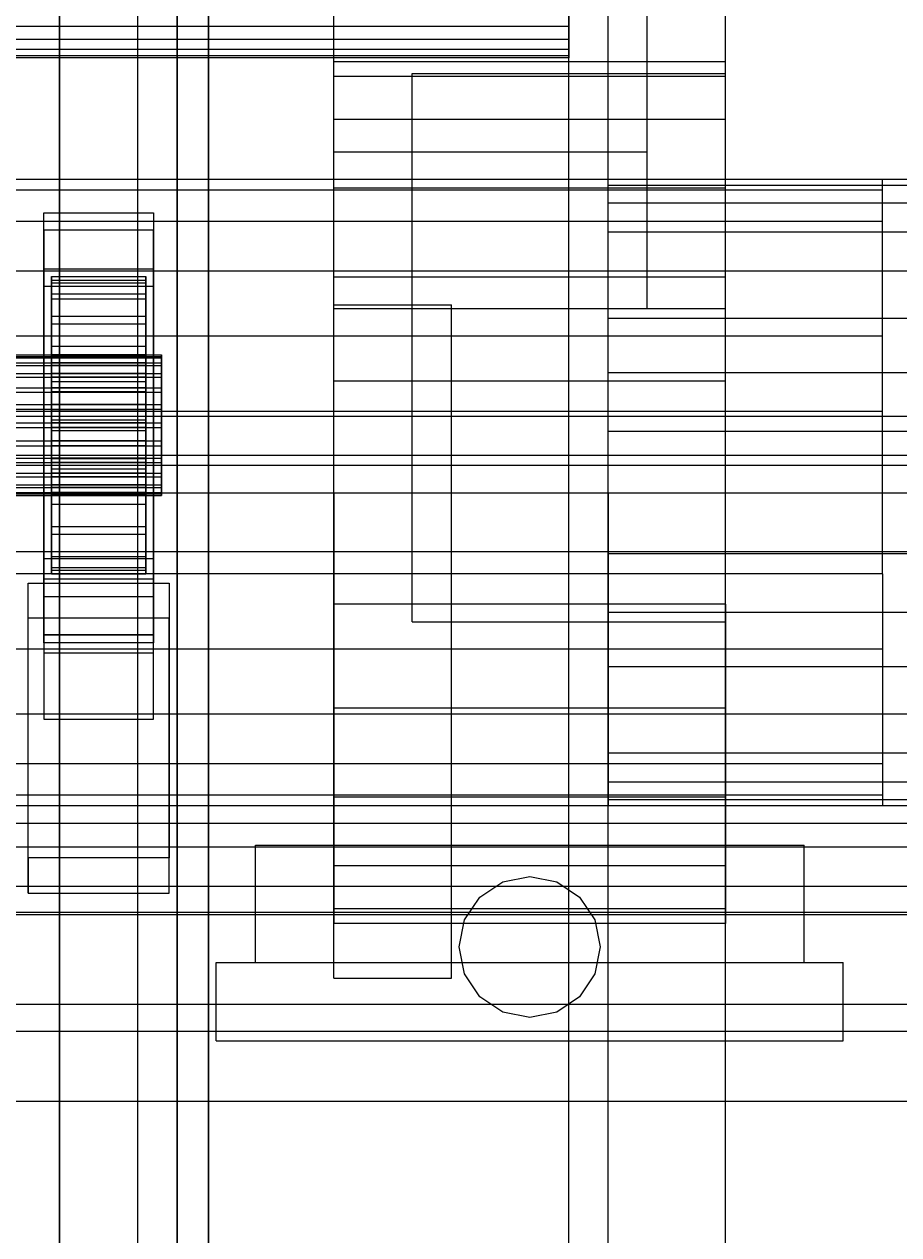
# Model space of a CAD drawing. Header units: millimetres. Extents: x -1970 to 59977, y -65068 to 6837.
# Drawn here: x 1250.5 to 1362.1, y -34448.2 to -34293.7 of the extents above; entities that cross this region are included whole.
import ezdxf

# ---------------------------------------------------------------- set-up
doc = ezdxf.new("R2010")
doc.units = ezdxf.units.MM
for name, color, linetype, lineweight in [('COTAS_O', 1, 'Continuous', 0), ('frontal_C03', 7, 'Continuous', 0), ('frontal_secador', 7, 'Continuous', 0), ('frontal_tolva', 7, 'Continuous', 0)]:
    doc.layers.add(name, color=color, linetype=linetype, lineweight=lineweight)
doc.dimstyles.new('R19_100', dxfattribs={"dimtxt": 250, "dimasz": 150, "dimexe": 150, "dimexo": 80, "dimgap": 100, "dimtad": 1, "dimtih": 1, "dimtoh": 1, "dimdsep": 46, "dimcen": 0.09, "dimadec": 0, "dimazin": 0, "dimtfac": 1, "dimtdec": 4, "dimtofl": 0, "dimtmove": 0, "dimatfit": 3, "dimfxl": 1, "dimtolj": 1, "dimtzin": 0, "dimarcsym": 0})

# ---------------------------------------------------------------- blocks, each defined once
blk = doc.blocks.new('*D39')
at = {"layer": 'COTAS_O', "color": 0, "lineweight": -2, "transparency": 16777216}
for p, q in [((-1725, -34320), (-1725, -33550)), ((1725, -34320), (1725, -33550)), ((-1575, -33700), (1575, -33700))]:
    blk.add_line(p, q, dxfattribs=at)
at = {"layer": 'COTAS_O', "color": 0, "transparency": 16777216}
for points in [[(-1575, -33675), (-1575, -33725), (-1725, -33700)], [(1575, -33675), (1575, -33725), (1725, -33700)]]:
    blk.add_solid(points, dxfattribs=at)
at = {"layer": 'Defpoints', "color": 0, "transparency": 16777216}
for p in [(1725, -33700), (-1725, -34400), (1725, -34400)]:
    blk.add_point(p, dxfattribs=at)

msp = doc.modelspace()

# ---------------------------------------------------------------- linework, layer by layer
at = {"layer": 'frontal_C03'}
for p, q in [((1270, -32314.944), (1270, -34875.113)), ((1274, -34875.113), (1274, -32314.944)), ((1270, -32318.841), (1270, -34879.011)), ((1270, -35001.792), (1270, -32441.623)), ((1274, -32441.623), (1274, -35001.792)), ((1253, -34319.998), (1253, -34317.752)), ((1253, -34317.752), (1267, -34317.752)), ((1253, -34364.526), (1253, -34317.752)), ((1267, -34317.752), (1267, -34319.998)), ((1267, -34317.752), (1267, -34364.526)), ((1267, -34319.998), (1253, -34319.998)), ((1253, -34319.998), (1253, -34366.772)), ((1267, -34366.772), (1267, -34319.998)), ((1253, -34327.185), (1253, -34324.939)), ((1253, -34324.939), (1267, -34324.939)), ((1253, -34371.713), (1253, -34324.939)), ((1254, -34335.887), (1254, -34325.893)), ((1254, -34325.893), (1254, -34326.713)), ((1254, -34325.893), (1266, -34325.893)), ((1254, -34326.366), (1254, -34325.893)), ((1254, -34336.111), (1254, -34326.366)), ((1254, -34326.366), (1266, -34326.366)), ((1254, -34328.102), (1254, -34326.366)), ((1266, -34326.713), (1266, -34325.893)), ((1266, -34325.893), (1266, -34335.887)), ((1266, -34325.893), (1266, -34326.366)), ((1266, -34326.366), (1266, -34336.111)), ((1266, -34326.366), (1266, -34328.102)), ((1267, -34324.939), (1267, -34327.185)), ((1267, -34324.939), (1267, -34371.713)), ((1267, -34327.185), (1253, -34327.185)), ((1253, -34327.185), (1253, -34373.959)), ((1254, -34336.275), (1254, -34326.713)), ((1254, -34326.713), (1254, -34328.772)), ((1254, -34326.713), (1266, -34326.713)), ((1266, -34328.772), (1266, -34326.713)), ((1266, -34326.713), (1266, -34336.275)), ((1267, -34373.959), (1267, -34327.185)), ((1254, -34336.933), (1254, -34328.102)), ((1254, -34328.102), (1266, -34328.102)), ((1254, -34330.98), (1254, -34328.102)), ((1254, -34337.25), (1254, -34328.772)), ((1254, -34328.772), (1254, -34331.928)), ((1254, -34328.772), (1266, -34328.772)), ((1266, -34328.102), (1266, -34336.933)), ((1266, -34328.102), (1266, -34330.98)), ((1266, -34331.928), (1266, -34328.772)), ((1266, -34328.772), (1266, -34337.25)), ((1254, -34338.296), (1254, -34330.98)), ((1254, -34330.98), (1266, -34330.98)), ((1254, -34334.806), (1254, -34330.98)), ((1266, -34330.98), (1266, -34338.296)), ((1266, -34330.98), (1266, -34334.806)), ((1254, -34338.746), (1254, -34331.928)), ((1254, -34331.928), (1254, -34335.968)), ((1254, -34331.928), (1266, -34331.928)), ((1266, -34335.968), (1266, -34331.928)), ((1266, -34331.928), (1266, -34338.746)), ((1254, -34340.109), (1254, -34334.806)), ((1254, -34334.806), (1266, -34334.806)), ((1254, -34339.319), (1254, -34334.806)), ((1266, -34334.806), (1266, -34340.109)), ((1266, -34334.806), (1266, -34339.319)), ((-1268, -34335.887), (1268, -34335.887)), ((-1268, -34336.111), (1268, -34336.111)), ((-1268, -34336.275), (1268, -34336.275)), ((-1268, -34336.933), (1268, -34336.933)), ((1254, -34336.275), (1254, -34335.887)), ((1266, -34335.887), (1254, -34335.887)), ((1254, -34335.887), (1254, -34336.111)), ((1254, -34340.659), (1254, -34335.968)), ((1254, -34335.968), (1254, -34340.614)), ((1254, -34335.968), (1266, -34335.968)), ((1266, -34336.111), (1254, -34336.111)), ((1254, -34336.111), (1254, -34336.933)), ((1254, -34337.25), (1254, -34336.275)), ((1266, -34336.275), (1254, -34336.275)), ((1266, -34336.933), (1254, -34336.933)), ((1254, -34336.933), (1254, -34338.296)), ((1266, -34335.887), (1266, -34336.275)), ((1266, -34336.111), (1266, -34335.887)), ((1266, -34340.614), (1266, -34335.968)), ((1266, -34335.968), (1266, -34340.659)), ((1266, -34336.933), (1266, -34336.111)), ((1266, -34336.275), (1266, -34337.25)), ((1266, -34338.296), (1266, -34336.933)), ((1268, -34336.275), (1268, -34335.887)), ((1268, -34335.887), (1268, -34336.111)), ((1268, -34336.111), (1268, -34336.933)), ((1268, -34337.25), (1268, -34336.275)), ((1268, -34336.933), (1268, -34338.296)), ((-1268, -34337.25), (1268, -34337.25)), ((-1268, -34338.296), (1268, -34338.296)), ((-1268, -34338.746), (1268, -34338.746)), ((1254, -34338.746), (1254, -34337.25)), ((1266, -34337.25), (1254, -34337.25)), ((1266, -34338.296), (1254, -34338.296)), ((1254, -34338.296), (1254, -34340.109)), ((1254, -34340.659), (1254, -34338.746)), ((1266, -34338.746), (1254, -34338.746)), ((1266, -34337.25), (1266, -34338.746)), ((1266, -34340.109), (1266, -34338.296)), ((1266, -34338.746), (1266, -34340.659)), ((1268, -34338.746), (1268, -34337.25)), ((1268, -34338.296), (1268, -34340.109)), ((1268, -34340.659), (1268, -34338.746)), ((-1268, -34340.109), (1268, -34340.109)), ((1254, -34342.246), (1254, -34339.319)), ((1254, -34339.319), (1266, -34339.319)), ((1254, -34344.211), (1254, -34339.319)), ((1266, -34340.109), (1254, -34340.109)), ((1254, -34340.109), (1254, -34342.246)), ((1266, -34339.319), (1266, -34342.246)), ((1266, -34339.319), (1266, -34344.211)), ((1266, -34342.246), (1266, -34340.109)), ((1268, -34340.109), (1268, -34342.246)), ((-1268, -34340.659), (1268, -34340.659)), ((1254, -34340.614), (1254, -34342.86)), ((1266, -34340.614), (1254, -34340.614)), ((1254, -34340.614), (1254, -34345.551)), ((1254, -34342.86), (1254, -34340.659)), ((1266, -34340.659), (1254, -34340.659)), ((1266, -34342.86), (1266, -34340.614)), ((1266, -34345.551), (1266, -34340.614)), ((1266, -34340.659), (1266, -34342.86)), ((1268, -34342.86), (1268, -34340.659)), ((-1268, -34342.246), (1268, -34342.246)), ((1268, -34342.86), (-1268, -34342.86)), ((1266, -34342.246), (1254, -34342.246)), ((1254, -34342.246), (1254, -34344.563)), ((1254, -34342.86), (1266, -34342.86)), ((1254, -34345.199), (1254, -34342.86)), ((1266, -34344.563), (1266, -34342.246)), ((1266, -34342.86), (1266, -34345.199)), ((1268, -34342.246), (1268, -34344.563)), ((1268, -34345.199), (1268, -34342.86)), ((1530, -34343.773), (-1530, -34343.773)), ((-1268, -34344.563), (1268, -34344.563)), ((1254, -34344.563), (1254, -34344.211)), ((1254, -34344.211), (1266, -34344.211)), ((1254, -34349.148), (1254, -34344.211)), ((1266, -34344.563), (1254, -34344.563)), ((1254, -34344.563), (1254, -34346.902)), ((1266, -34344.211), (1266, -34344.563)), ((1266, -34344.211), (1266, -34349.148)), ((1266, -34346.902), (1266, -34344.563)), ((1268, -34344.563), (1268, -34346.902)), ((-1268, -34345.199), (1268, -34345.199)), ((1254, -34347.516), (1254, -34345.199)), ((1254, -34345.199), (1254, -34345.551)), ((1266, -34345.199), (1254, -34345.199)), ((1254, -34345.551), (1254, -34350.443)), ((1254, -34345.551), (1266, -34345.551)), ((1266, -34345.551), (1266, -34345.199)), ((1266, -34345.199), (1266, -34347.516)), ((1266, -34350.443), (1266, -34345.551)), ((1268, -34347.516), (1268, -34345.199)), ((-1268, -34346.902), (1268, -34346.902)), ((-1268, -34347.516), (1268, -34347.516)), ((1254, -34346.902), (1254, -34349.148)), ((1266, -34346.902), (1254, -34346.902)), ((1254, -34346.902), (1254, -34349.103)), ((1254, -34349.653), (1254, -34347.516)), ((1254, -34347.516), (1254, -34350.443)), ((1266, -34347.516), (1254, -34347.516)), ((1266, -34349.148), (1266, -34346.902)), ((1266, -34349.103), (1266, -34346.902)), ((1266, -34350.443), (1266, -34347.516)), ((1266, -34347.516), (1266, -34349.653)), ((1268, -34346.902), (1268, -34349.103)), ((1268, -34349.653), (1268, -34347.516)), ((1530, -34348.773), (-1530, -34348.773)), ((-1268, -34349.103), (1268, -34349.103)), ((1254, -34349.103), (1254, -34353.795)), ((1266, -34349.103), (1254, -34349.103)), ((1254, -34349.103), (1254, -34351.016)), ((1254, -34349.148), (1266, -34349.148)), ((1254, -34353.795), (1254, -34349.148)), ((1266, -34353.795), (1266, -34349.103)), ((1266, -34351.016), (1266, -34349.103)), ((1266, -34349.148), (1266, -34353.795)), ((1268, -34349.103), (1268, -34351.016)), ((-1268, -34349.653), (1268, -34349.653)), ((-1268, -34351.016), (1268, -34351.016)), ((1254, -34351.466), (1254, -34349.653)), ((1254, -34349.653), (1254, -34354.956)), ((1266, -34349.653), (1254, -34349.653)), ((1254, -34350.443), (1254, -34354.956)), ((1254, -34350.443), (1266, -34350.443)), ((1254, -34351.016), (1254, -34357.834)), ((1266, -34351.016), (1254, -34351.016)), ((1254, -34351.016), (1254, -34352.512)), ((1266, -34354.956), (1266, -34349.653)), ((1266, -34349.653), (1266, -34351.466)), ((1266, -34354.956), (1266, -34350.443)), ((1266, -34357.834), (1266, -34351.016)), ((1266, -34352.512), (1266, -34351.016)), ((1268, -34351.466), (1268, -34349.653)), ((1268, -34351.016), (1268, -34352.512)), ((-1268, -34351.466), (1268, -34351.466)), ((-1268, -34352.512), (1268, -34352.512)), ((1254, -34352.829), (1254, -34351.466)), ((1254, -34351.466), (1254, -34358.782)), ((1266, -34351.466), (1254, -34351.466)), ((1254, -34352.512), (1254, -34360.99)), ((1266, -34352.512), (1254, -34352.512)), ((1254, -34352.512), (1254, -34353.487)), ((1266, -34358.782), (1266, -34351.466)), ((1266, -34351.466), (1266, -34352.829)), ((1266, -34360.99), (1266, -34352.512)), ((1266, -34353.487), (1266, -34352.512)), ((1268, -34352.829), (1268, -34351.466)), ((1268, -34352.512), (1268, -34353.487)), ((-1268, -34352.829), (1268, -34352.829)), ((-1268, -34353.487), (1268, -34353.487)), ((-1268, -34353.651), (1268, -34353.651)), ((-1268, -34353.875), (1268, -34353.875)), ((1254, -34353.651), (1254, -34352.829)), ((1254, -34352.829), (1254, -34361.66)), ((1266, -34352.829), (1254, -34352.829)), ((1254, -34353.487), (1254, -34363.049)), ((1266, -34353.487), (1254, -34353.487)), ((1254, -34353.487), (1254, -34353.875)), ((1254, -34353.875), (1254, -34353.651)), ((1254, -34353.651), (1254, -34363.396)), ((1266, -34353.651), (1254, -34353.651)), ((1254, -34353.795), (1266, -34353.795)), ((1254, -34357.834), (1254, -34353.795)), ((1254, -34353.875), (1254, -34363.869)), ((1266, -34353.875), (1254, -34353.875)), ((1266, -34361.66), (1266, -34352.829)), ((1266, -34352.829), (1266, -34353.651)), ((1266, -34363.049), (1266, -34353.487)), ((1266, -34353.875), (1266, -34353.487)), ((1266, -34363.396), (1266, -34353.651)), ((1266, -34353.651), (1266, -34353.875)), ((1266, -34353.795), (1266, -34357.834)), ((1266, -34363.869), (1266, -34353.875)), ((1268, -34353.651), (1268, -34352.829)), ((1268, -34353.487), (1268, -34353.875)), ((1268, -34353.875), (1268, -34353.651)), ((1254, -34354.956), (1254, -34358.782)), ((1254, -34354.956), (1266, -34354.956)), ((1266, -34358.782), (1266, -34354.956)), ((1254, -34357.834), (1266, -34357.834)), ((1254, -34360.99), (1254, -34357.834)), ((1254, -34358.782), (1254, -34361.66)), ((1254, -34358.782), (1266, -34358.782)), ((1266, -34357.834), (1266, -34360.99)), ((1266, -34361.66), (1266, -34358.782)), ((1253, -34372.683), (1253, -34361.904)), ((1253, -34361.904), (1267, -34361.904)), ((1253, -34371.648), (1253, -34361.904)), ((1254, -34360.99), (1266, -34360.99)), ((1254, -34363.049), (1254, -34360.99)), ((1254, -34361.66), (1254, -34363.396)), ((1254, -34361.66), (1266, -34361.66)), ((1266, -34360.99), (1266, -34363.049)), ((1266, -34363.396), (1266, -34361.66)), ((1267, -34361.904), (1267, -34372.683)), ((1267, -34361.904), (1267, -34371.648)), ((1254, -34363.049), (1266, -34363.049)), ((1254, -34363.869), (1254, -34363.049)), ((1254, -34363.396), (1254, -34363.869)), ((1254, -34363.396), (1266, -34363.396)), ((1266, -34363.049), (1266, -34363.869)), ((1266, -34363.869), (1266, -34363.396)), ((1267, -34364.526), (1253, -34364.526)), ((1253, -34364.526), (1253, -34366.772)), ((1254, -34363.869), (1266, -34363.869)), ((1267, -34366.772), (1267, -34364.526)), ((1251, -34369.539), (1251, -34365.048)), ((1251, -34365.048), (1269, -34365.048)), ((1251, -34400.128), (1251, -34365.048)), ((1269, -34365.048), (1269, -34369.539)), ((1269, -34365.048), (1269, -34400.128)), ((1253, -34366.772), (1267, -34366.772)), ((1269, -34369.539), (1251, -34369.539)), ((1251, -34404.62), (1251, -34369.539)), ((1269, -34404.62), (1269, -34369.539)), ((1267, -34371.648), (1253, -34371.648)), ((1253, -34371.648), (1253, -34382.428)), ((1267, -34371.713), (1253, -34371.713)), ((1253, -34371.713), (1253, -34373.959)), ((1267, -34372.683), (1253, -34372.683)), ((1253, -34372.683), (1253, -34382.428)), ((1267, -34382.428), (1267, -34371.648)), ((1267, -34373.959), (1267, -34371.713)), ((1267, -34382.428), (1267, -34372.683)), ((1253, -34373.959), (1267, -34373.959)), ((1253, -34382.428), (1267, -34382.428)), ((-1500, -34395.695), (1500, -34395.695)), ((1530, -34398.773), (-1530, -34398.773)), ((1269, -34400.128), (1251, -34400.128)), ((1251, -34400.128), (1251, -34404.62)), ((1269, -34404.62), (1269, -34400.128)), ((1530, -34403.773), (-1530, -34403.773)), ((1251, -34404.62), (1269, -34404.62)), ((1500, -34407.104), (-1500, -34407.104)), ((1500, -34407.389), (-1500, -34407.389)), ((-1500, -34418.797), (1500, -34418.797)), ((-1500, -34422.245), (1500, -34422.245)), ((1500, -34431.228), (-1500, -34431.228))]:
    msp.add_line(p, q, dxfattribs=at)
at = {"layer": 'frontal_secador'}
for p, q in [((1340, -36000), (1340, -33000)), ((1265, -35980), (1265, -33075)), ((1270, -35980), (1270, -33075)), ((1320, -35980), (1320, -33075)), ((1325, -36000), (1325, -33075)), ((1325, -34600), (1325, -33075)), ((1325, -35980), (1325, -33075)), ((1255, -34217), (1255, -34457)), ((1290, -34310), (1290, -34282)), ((1330, -34310), (1330, -34282)), ((1255, -34526), (1255, -34286)), ((1320, -34292.071), (1320, -34294)), ((1320, -34294), (-1320, -34294)), ((1320, -34294), (1320, -34295.657)), ((1320, -34295.657), (-1320, -34295.657)), ((1320, -34296.928), (-1320, -34296.928)), ((1320, -34295.657), (1320, -34296.928)), ((1320, -34296.928), (1320, -34297.727)), ((1320, -34297.727), (-1320, -34297.727)), ((1320, -34298), (-1320, -34298)), ((1290, -34300.374), (1290, -34298.5)), ((1340, -34298.5), (1290, -34298.5)), ((1320, -34297.727), (1320, -34298)), ((1340, -34300.374), (1340, -34298.5)), ((1300, -34300), (1340, -34300)), ((1300, -34330), (1300, -34300)), ((1340, -34330), (1340, -34300)), ((1290, -34305.869), (1290, -34300.374)), ((1340, -34300.374), (1290, -34300.374)), ((1340, -34305.869), (1340, -34300.374)), ((1290, -34314.609), (1290, -34305.869)), ((1340, -34305.869), (1290, -34305.869)), ((1340, -34314.609), (1340, -34305.869)), ((1290, -34310), (1330, -34310)), ((1290, -34330), (1290, -34310)), ((1330, -34330), (1330, -34310)), ((1360, -34313.5), (-1360, -34313.5)), ((1325, -34314.269), (1325, -34313.5)), ((1480, -34313.5), (1325, -34313.5)), ((1430, -34313.5), (1325, -34313.5)), ((1360, -34314.863), (1360, -34313.5)), ((1360, -34314.863), (-1360, -34314.863)), ((1290, -34326), (1290, -34314.609)), ((1340, -34314.609), (1290, -34314.609)), ((1325, -34316.545), (1325, -34314.269)), ((1480, -34314.269), (1325, -34314.269)), ((1430, -34314.269), (1325, -34314.269)), ((1340, -34326), (1340, -34314.609)), ((1360, -34318.859), (1360, -34314.863)), ((1325, -34320.241), (1325, -34316.545)), ((1480, -34316.545), (1325, -34316.545)), ((1430, -34316.545), (1325, -34316.545)), ((1360, -34318.859), (-1360, -34318.859)), ((1360, -34325.216), (1360, -34318.859)), ((1325, -34325.216), (1325, -34320.241)), ((1480, -34320.241), (1325, -34320.241)), ((1430, -34320.241), (1325, -34320.241)), ((1360, -34325.216), (-1360, -34325.216)), ((1290, -34339.265), (1290, -34326)), ((1340, -34326), (1290, -34326)), ((1325, -34331.277), (1325, -34325.216)), ((1480, -34325.216), (1325, -34325.216)), ((1430, -34325.216), (1325, -34325.216)), ((1340, -34339.265), (1340, -34326)), ((1360, -34333.5), (1360, -34325.216)), ((1290, -34329.5), (1305, -34329.5)), ((1290, -34415.5), (1290, -34329.5)), ((1290, -34330), (1330, -34330)), ((1300, -34330), (1340, -34330)), ((1300, -34370), (1300, -34330)), ((1305, -34415.5), (1305, -34329.5)), ((1340, -34370), (1340, -34330)), ((1325, -34338.193), (1325, -34331.277)), ((1480, -34331.277), (1325, -34331.277)), ((1430, -34331.277), (1325, -34331.277)), ((1360, -34333.5), (-1360, -34333.5)), ((1360, -34343.147), (1360, -34333.5)), ((1325, -34345.696), (1325, -34338.193)), ((1480, -34338.193), (1325, -34338.193)), ((1430, -34338.193), (1325, -34338.193)), ((1290, -34353.5), (1290, -34339.265)), ((1340, -34339.265), (1290, -34339.265)), ((1340, -34353.5), (1340, -34339.265)), ((1360, -34343.147), (-1360, -34343.147)), ((1360, -34353.5), (1360, -34343.147)), ((1325, -34353.5), (1325, -34345.696)), ((1480, -34345.696), (1325, -34345.696)), ((1430, -34345.696), (1325, -34345.696)), ((-1360, -34353.5), (1360, -34353.5)), ((1290, -34353.5), (1290, -34367.735)), ((1290, -34353.5), (1340, -34353.5)), ((1325, -34353.5), (1325, -34361.304)), ((1325, -34353.5), (1480, -34353.5)), ((1325, -34353.5), (1430, -34353.5)), ((1340, -34367.735), (1340, -34353.5)), ((1360, -34363.853), (1360, -34353.5)), ((1325, -34361.304), (1325, -34368.807)), ((1480, -34361.304), (1325, -34361.304)), ((1430, -34361.304), (1325, -34361.304)), ((1360, -34363.853), (-1360, -34363.853)), ((1360, -34363.853), (1360, -34373.5)), ((1290, -34367.735), (1290, -34381)), ((1340, -34367.735), (1290, -34367.735)), ((1340, -34367.735), (1340, -34381)), ((1325, -34368.807), (1325, -34375.723)), ((1480, -34368.807), (1325, -34368.807)), ((1430, -34368.807), (1325, -34368.807)), ((1300, -34370), (1340, -34370)), ((1360, -34373.5), (-1360, -34373.5)), ((1360, -34373.5), (1360, -34381.784)), ((1325, -34375.723), (1325, -34381.784)), ((1480, -34375.723), (1325, -34375.723)), ((1430, -34375.723), (1325, -34375.723)), ((1360, -34381.784), (-1360, -34381.784)), ((1290, -34381), (1290, -34392.391)), ((1340, -34381), (1290, -34381)), ((1325, -34381.784), (1325, -34386.759)), ((1480, -34381.784), (1325, -34381.784)), ((1430, -34381.784), (1325, -34381.784)), ((1340, -34381), (1340, -34392.391)), ((1360, -34381.784), (1360, -34388.141)), ((1360, -34388.141), (-1360, -34388.141)), ((1325, -34386.759), (1325, -34390.455)), ((1480, -34386.759), (1325, -34386.759)), ((1430, -34386.759), (1325, -34386.759)), ((1360, -34388.141), (1360, -34392.137)), ((1325, -34390.455), (1325, -34392.731)), ((1480, -34390.455), (1325, -34390.455)), ((1430, -34390.455), (1325, -34390.455)), ((1360, -34392.137), (-1360, -34392.137)), ((1290, -34392.391), (1290, -34401.131)), ((1340, -34392.391), (1290, -34392.391)), ((1325, -34392.731), (1325, -34393.5)), ((1480, -34392.731), (1325, -34392.731)), ((1430, -34392.731), (1325, -34392.731)), ((1340, -34392.391), (1340, -34401.131)), ((1360, -34392.137), (1360, -34393.5)), ((1360, -34393.5), (-1360, -34393.5)), ((1480, -34393.5), (1325, -34393.5)), ((1430, -34393.5), (1325, -34393.5)), ((1280, -34398.5), (1350, -34398.5)), ((1280, -34413.5), (1280, -34398.5)), ((1350, -34413.5), (1350, -34398.5)), ((1290, -34401.131), (1290, -34406.626)), ((1340, -34401.131), (1290, -34401.131)), ((1340, -34401.131), (1340, -34406.626)), ((1308.636, -34405.136), (1311.556, -34403.185)), ((1311.556, -34403.185), (1315, -34402.5)), ((1315, -34402.5), (1318.444, -34403.185)), ((1318.444, -34403.185), (1321.364, -34405.136)), ((1306.685, -34408.056), (1308.636, -34405.136)), ((1321.364, -34405.136), (1323.315, -34408.056)), ((1290, -34406.626), (1290, -34408.5)), ((1340, -34406.626), (1290, -34406.626)), ((1340, -34406.626), (1340, -34408.5)), ((1306, -34411.5), (1306.685, -34408.056)), ((1323.315, -34408.056), (1324, -34411.5)), ((1340, -34408.5), (1290, -34408.5)), ((1306.685, -34414.944), (1306, -34411.5)), ((1324, -34411.5), (1323.315, -34414.944)), ((1275, -34413.5), (1355, -34413.5)), ((1275, -34423.5), (1275, -34413.5)), ((1280, -34413.5), (1350, -34413.5)), ((1355, -34423.5), (1355, -34413.5)), ((1290, -34415.5), (1305, -34415.5)), ((1308.636, -34417.864), (1306.685, -34414.944)), ((1323.315, -34414.944), (1321.364, -34417.864)), ((1311.556, -34419.815), (1308.636, -34417.864)), ((1321.364, -34417.864), (1318.444, -34419.815)), ((1315, -34420.5), (1311.556, -34419.815)), ((1318.444, -34419.815), (1315, -34420.5)), ((1275, -34423.5), (1355, -34423.5))]:
    msp.add_line(p, q, dxfattribs=at)
at = {"layer": 'frontal_tolva'}
for p, q in [((-1821.5, -34350), (1821.5, -34350)), ((-1821.5, -34361), (1821.5, -34361))]:
    msp.add_line(p, q, dxfattribs=at)

# ---------------------------------------------------------------- dimensions: what is measured, and where the dimension line sits
at = {"layer": 'COTAS_O'}
dim = msp.add_aligned_dim(p1=(-1725, -34400), p2=(1725, -34400), distance=700, text='<> O', dimstyle='R19_100', dxfattribs=at)
dim.commit()
dim.dimension.update_dxf_attribs({"geometry": '*D39', "text_midpoint": (0, -33700)})

doc.saveas('drawing.dxf')
